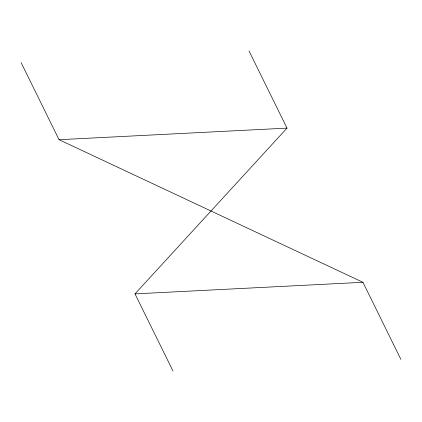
<?xml version="1.0" encoding="UTF-8"?>
<svg xmlns="http://www.w3.org/2000/svg" width="422" height="422" viewBox="0 0 422 422"><rect width="100%" height="100%" fill="white"/><g stroke="black" fill="none" stroke-linecap="round" stroke-linejoin="round"><path stroke-width="0.63" d="M172.962 370.98L134.993 293.886L287.007 128.114L249.038 51.02M21.1 62.609L59.064 139.703L287.007 128.114M134.993 293.886L362.936 282.297L400.9 359.391M59.064 139.703L362.936 282.297"/></g></svg>
